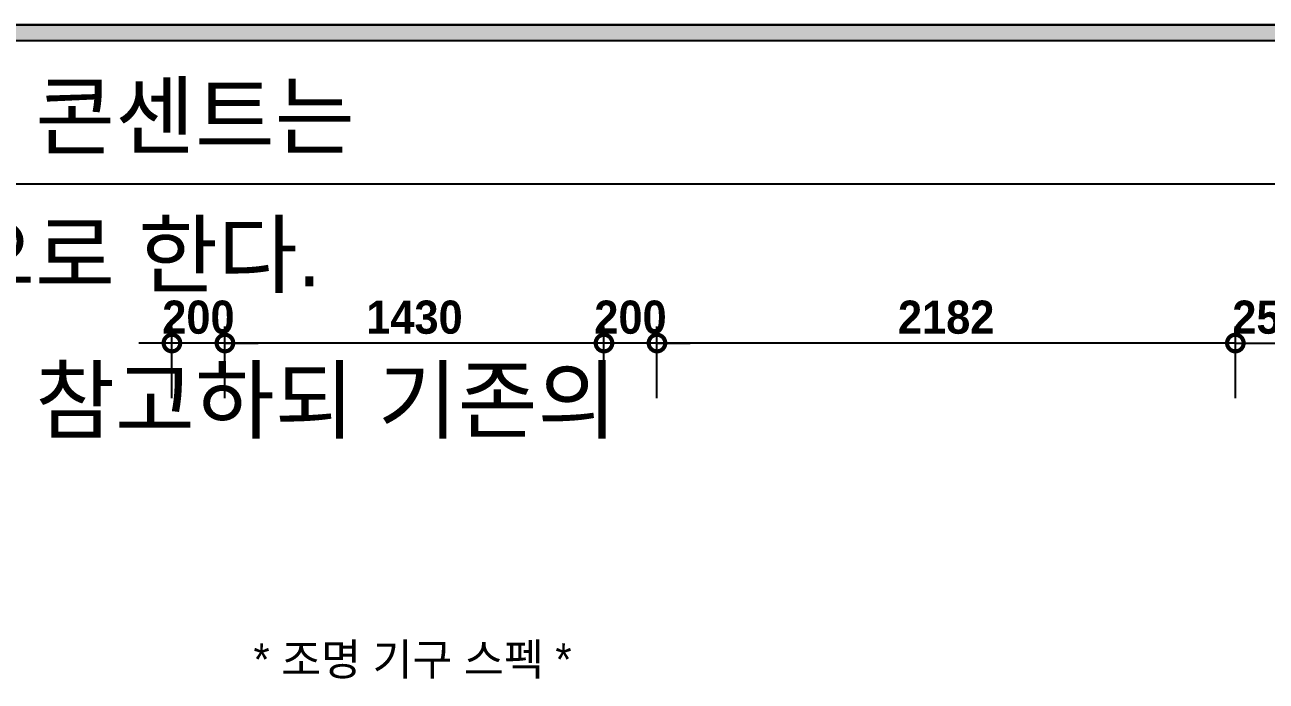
# Model space of a CAD drawing. Header units: inches. Extents: x 4138 to 127072, y -26315 to 43858.
# Drawn here: x 60067 to 64750, y 20599 to 23074 of the extents above; entities that cross this region are included whole.
import ezdxf
from ezdxf.enums import TextEntityAlignment as Align

# ---------------------------------------------------------------- set-up
doc = ezdxf.new("R2010")
doc.units = ezdxf.units.IN
doc.header["$LTSCALE"] = 50
doc.header["$MEASUREMENT"] = 0
for name, color, linetype in [('0-ELC TEXT', 7, 'Continuous'), ('07-DIM', 5, 'Continuous'), ('07-DIM WAL', 5, 'Continuous'), ('FORM(YOURNAME)-11', 1, 'Continuous'), ('RC-LIGHT', 7, 'Continuous')]:
    doc.layers.add(name, color=color, linetype=linetype)
doc.styles.add('YOURNAME', font='HY울릉도M.TTF')
doc.styles.add('넥슨고딕', font='')
doc.styles.add('코레일둥고', font='Korail_Round_Gothic_Medium.ttf')
doc.styles.get('넥슨고딕').set_extended_font_data('NEXON Lv1 Gothic Bold', bold=True)
doc.dimstyles.new('50', dxfattribs={"dimscale": 50, "dimtxt": 2.5, "dimasz": 2.5, "dimexe": 1.25, "dimexo": 2, "dimtad": 1, "dimdec": 0, "dimtxsty": '넥슨고딕', "dimblk": 'DOTSMALL', "dimcen": 2.5, "dimclrd": 1, "dimclre": 1, "dimclrt": 2, "dimadec": 0, "dimazin": 0, "dimtfac": 1, "dimtdec": 0, "dimtix": 1, "dimtmove": 0, "dimatfit": 3, "dimldrblk": 'DOTSMALL', "dimfxl": 1.25, "dimarcsym": 0})

# ---------------------------------------------------------------- blocks, each defined once
blk = doc.blocks.new('FORM-PLAN')
at = {"layer": 'FORM(YOURNAME)-11'}
h = blk.add_hatch(color=256, dxfattribs=at)
h.dxf.hatch_style = 1
h.paths.add_polyline_path([(-71444, 55115), (10556, 55115), (10556, 54915), (-71444, 54915)])
h.paths.add_polyline_path([(-71444, -2085), (10556, -2085), (10556, -2285), (-71444, -2285)])
at = {"layer": 'Defpoints', "color": 158}
for points in [[(-71444, -2285), (10556, -2285), (10556, 55115), (-71444, 55115)], [(-69444, 53115), (-64, 53115), (-64, 1215), (-69444, 1215)]]:
    blk.add_lwpolyline(points, close=True, dxfattribs=at)
at = {"layer": 'FORM(YOURNAME)-11'}
blk.add_lwpolyline([(-71444, 55115), (10556, 55115), (10556, 54915), (-71444, 54915)], close=True, dxfattribs=at)
at = {"layer": 'FORM(YOURNAME)-11', "color": 3, "style": 'YOURNAME'}
for tag, height, p in [('1', 450, (9905, 18188)), ('2', 450, (9905, 17544)), ('3', 450, (9905, 16257)), ('4', 450, (9905, 14326)), ('5', 515, (9905, 12009)), ('6', 515, (9905, 9757)), ('7', 515, (9905, 7504)), ('8', 515, (9905, 5252)), ('9', 515, (9905, 2999)), ('10', 515, (5655, 811)), ('11', 515, (9905, 747)), ('12', 515, (5655, -1441)), ('13', 515, (9905, -1441))]:
    blk.add_attdef(tag, text='', height=height, dxfattribs=at).set_placement(p, align=Align.MIDDLE_RIGHT)
blk = doc.blocks.new('_DOTSMALL')
at = {"color": 0, "linetype": 'ByBlock', "const_width": 0.5}
blk.add_lwpolyline([(-0.0625, 0, 1), (0.0625, 0, 1)], format="xyb", close=True, dxfattribs=at)
blk = doc.blocks.new('*D51')
at = {"layer": '07-DIM', "color": 1, "lineweight": -2, "transparency": 16777216}
for p, q in [((64633.9, 21666.1), (64633.9, 21936.5)), ((64883.9, 21666.1), (64883.9, 21936.5)), ((64633.9, 21874), (64508.9, 21874)), ((64633.9, 21874), (64883.9, 21874)), ((64883.9, 21874), (65008.9, 21874))]:
    blk.add_line(p, q, dxfattribs=at)
at = {"layer": 'Defpoints', "color": 0, "transparency": 16777216}
for p in [(64883.9, 21874), (64633.9, 21566.1), (64883.9, 21566.1)]:
    blk.add_point(p, dxfattribs=at)
at = {"layer": '07-DIM', "color": 1, "lineweight": -2, "transparency": 16777216, "xscale": 125, "yscale": 125, "zscale": 125}
blk.add_blockref('_DOTSMALL', (64633.9, 21874), dxfattribs=at)
at = {"layer": '07-DIM', "color": 1, "lineweight": -2, "transparency": 16777216, "xscale": 125, "yscale": 125, "zscale": 125, "rotation": 180}
blk.add_blockref('_DOTSMALL', (64883.9, 21874), dxfattribs=at)
at = {"layer": '07-DIM', "color": 2, "transparency": 16777216, "insert": (64758.9, 21970.8), "char_height": 125, "attachment_point": 5, "style": '넥슨고딕'}
blk.add_mtext('250', dxfattribs=at)
blk = doc.blocks.new('*D52')
at = {"layer": '07-DIM', "color": 1, "lineweight": -2, "transparency": 16777216}
for p, q in [((62451.9, 21666.1), (62451.9, 21936.5)), ((64633.9, 21666.1), (64633.9, 21936.5)), ((64633.9, 21874), (62451.9, 21874))]:
    blk.add_line(p, q, dxfattribs=at)
at = {"layer": 'Defpoints', "color": 0, "transparency": 16777216}
for p in [(62451.9, 21874), (62451.9, 21566.1), (64633.9, 21566.1)]:
    blk.add_point(p, dxfattribs=at)
at = {"layer": '07-DIM', "color": 1, "lineweight": -2, "transparency": 16777216, "xscale": 125, "yscale": 125, "zscale": 125, "rotation": 180}
blk.add_blockref('_DOTSMALL', (62451.9, 21874), dxfattribs=at)
at = {"layer": '07-DIM', "color": 1, "lineweight": -2, "transparency": 16777216, "xscale": 125, "yscale": 125, "zscale": 125}
blk.add_blockref('_DOTSMALL', (64633.9, 21874), dxfattribs=at)
at = {"layer": '07-DIM', "color": 2, "transparency": 16777216, "insert": (63542.9, 21970.8), "char_height": 125, "attachment_point": 5, "style": '넥슨고딕'}
blk.add_mtext('2182', dxfattribs=at)
blk = doc.blocks.new('*D53')
at = {"layer": '07-DIM', "color": 1, "lineweight": -2, "transparency": 16777216}
for p, q in [((62251.9, 21666.1), (62251.9, 21936.5)), ((62451.9, 21666.1), (62451.9, 21936.5)), ((62251.9, 21874), (62126.9, 21874)), ((62451.9, 21874), (62251.9, 21874)), ((62451.9, 21874), (62576.9, 21874))]:
    blk.add_line(p, q, dxfattribs=at)
at = {"layer": 'Defpoints', "color": 0, "transparency": 16777216}
for p in [(62251.9, 21874), (62251.9, 21566.1), (62451.9, 21566.1)]:
    blk.add_point(p, dxfattribs=at)
at = {"layer": '07-DIM', "color": 1, "lineweight": -2, "transparency": 16777216, "xscale": 125, "yscale": 125, "zscale": 125}
blk.add_blockref('_DOTSMALL', (62251.9, 21874), dxfattribs=at)
at = {"layer": '07-DIM', "color": 1, "lineweight": -2, "transparency": 16777216, "xscale": 125, "yscale": 125, "zscale": 125, "rotation": 180}
blk.add_blockref('_DOTSMALL', (62451.9, 21874), dxfattribs=at)
at = {"layer": '07-DIM', "color": 2, "transparency": 16777216, "insert": (62351.9, 21970.8), "char_height": 125, "attachment_point": 5, "style": '넥슨고딕'}
blk.add_mtext('200', dxfattribs=at)
blk = doc.blocks.new('*D54')
at = {"layer": '07-DIM', "color": 1, "lineweight": -2, "transparency": 16777216}
for p, q in [((60821.9, 21666.1), (60821.9, 21936.5)), ((62251.9, 21666.1), (62251.9, 21936.5)), ((62251.9, 21874), (60821.9, 21874))]:
    blk.add_line(p, q, dxfattribs=at)
at = {"layer": 'Defpoints', "color": 0, "transparency": 16777216}
for p in [(60821.9, 21874), (60821.9, 21566.1), (62251.9, 21566.1)]:
    blk.add_point(p, dxfattribs=at)
at = {"layer": '07-DIM', "color": 1, "lineweight": -2, "transparency": 16777216, "xscale": 125, "yscale": 125, "zscale": 125, "rotation": 180}
blk.add_blockref('_DOTSMALL', (60821.9, 21874), dxfattribs=at)
at = {"layer": '07-DIM', "color": 1, "lineweight": -2, "transparency": 16777216, "xscale": 125, "yscale": 125, "zscale": 125}
blk.add_blockref('_DOTSMALL', (62251.9, 21874), dxfattribs=at)
at = {"layer": '07-DIM', "color": 2, "transparency": 16777216, "insert": (61536.9, 21970.8), "char_height": 125, "attachment_point": 5, "style": '넥슨고딕'}
blk.add_mtext('1430', dxfattribs=at)
blk = doc.blocks.new('*D55')
at = {"layer": '07-DIM', "color": 1, "lineweight": -2, "transparency": 16777216}
for p, q in [((60621.9, 21666.1), (60621.9, 21936.5)), ((60821.9, 21666.1), (60821.9, 21936.5)), ((60621.9, 21874), (60496.9, 21874)), ((60821.9, 21874), (60621.9, 21874)), ((60821.9, 21874), (60946.9, 21874))]:
    blk.add_line(p, q, dxfattribs=at)
at = {"layer": 'Defpoints', "color": 0, "transparency": 16777216}
for p in [(60621.9, 21874), (60621.9, 21566.1), (60821.9, 21566.1)]:
    blk.add_point(p, dxfattribs=at)
at = {"layer": '07-DIM', "color": 1, "lineweight": -2, "transparency": 16777216, "xscale": 125, "yscale": 125, "zscale": 125}
blk.add_blockref('_DOTSMALL', (60621.9, 21874), dxfattribs=at)
at = {"layer": '07-DIM', "color": 1, "lineweight": -2, "transparency": 16777216, "xscale": 125, "yscale": 125, "zscale": 125, "rotation": 180}
blk.add_blockref('_DOTSMALL', (60821.9, 21874), dxfattribs=at)
at = {"layer": '07-DIM', "color": 2, "transparency": 16777216, "insert": (60721.9, 21970.8), "char_height": 125, "attachment_point": 5, "style": '넥슨고딕'}
blk.add_mtext('200', dxfattribs=at)

msp = doc.modelspace()

# ---------------------------------------------------------------- block references
at = {"layer": '07-DIM WAL', "xscale": 0.3, "yscale": 0.3, "zscale": 0.3}
msp.add_blockref('FORM-PLAN', (78071.7, 6539.4), dxfattribs=at)

# ---------------------------------------------------------------- texts
at = {"layer": '0-ELC TEXT', "style": '코레일둥고'}
msp.add_text('* 조명 기구 스펙 *', height=120, dxfattribs=at).set_placement((60929.5, 20621.1))
at = {"layer": 'RC-LIGHT', "color": 140, "style": '코레일둥고'}
for s, p in [('- 지정 표기되어있지 않은 콘센트는 ', (56641.3, 22850.8)), ('모두 높이 350을 기준으로 한다.', (56910.9, 22328)), ('- 스위치/콘센트는 도면을 참고하되 기존의', (56641.3, 21779.4))]:
    msp.add_text(s, height=240, dxfattribs=at).set_placement(p, align=Align.TOP_LEFT)

# ---------------------------------------------------------------- dimensions: what is measured, and where the dimension line sits
at = {"layer": '07-DIM'}
for base, p1, p2, picture, middle in [((60621.9, 21874), (60821.9, 21566.1), (60621.9, 21566.1), '*D55', (60721.9, 21970.8)), ((60821.9, 21874), (62251.9, 21566.1), (60821.9, 21566.1), '*D54', (61536.9, 21970.8)), ((62251.9, 21874), (62451.9, 21566.1), (62251.9, 21566.1), '*D53', (62351.9, 21970.8)), ((62451.9, 21874), (64633.9, 21566.1), (62451.9, 21566.1), '*D52', (63542.9, 21970.8)), ((64883.9, 21874), (64633.9, 21566.1), (64883.9, 21566.1), '*D51', (64758.9, 21970.8))]:
    dim = msp.add_linear_dim(base=base, p1=p1, p2=p2, dimstyle='50', dxfattribs=at)
    dim.commit()
    dim.dimension.update_dxf_attribs({"geometry": picture, "text_midpoint": middle})

doc.saveas('drawing.dxf')
